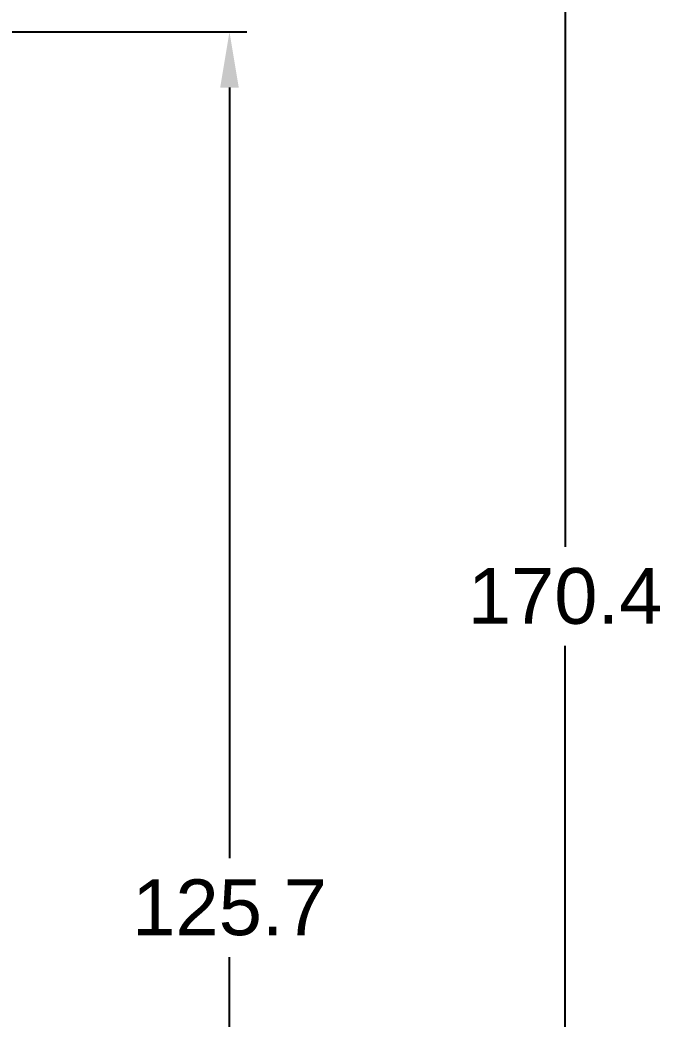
# Model space of a CAD drawing. Header units: millimetres. Extents: x 12315 to 13156, y -3112 to -2518.
# Drawn here: x 12648.8 to 12695.4, y -2842.9 to -2771.2 of the extents above; entities that cross this region are included whole.
import ezdxf

# ---------------------------------------------------------------- set-up
doc = ezdxf.new("R2010")
doc.units = ezdxf.units.MM
doc.layers.add('DIM_', color=5, linetype='Continuous', lineweight=9)
doc.styles.get("Standard").update_dxf_attribs({"font": 'arial.ttf'})
doc.dimstyles.new('사본(2) STANDARD', dxfattribs={"dimscale": 0, "dimtxt": 4, "dimasz": 4, "dimexe": 1.25, "dimexo": 0.625, "dimgap": 1.5, "dimtad": 3, "dimtih": 1, "dimtoh": 1, "dimdec": 1, "dimzin": 9, "dimdsep": 46, "dimtxsty": 'Standard', "dimcen": 2.5, "dimclrd": 5, "dimclre": 5, "dimclrt": 5, "dimadec": 0, "dimazin": 0, "dimtfac": 1, "dimtdec": 1, "dimtmove": 0, "dimatfit": 3, "dimfxl": 1.25, "dimtfill": 1, "dimtolj": 1, "dimtzin": 0, "dimarcsym": 0})

# ---------------------------------------------------------------- blocks, each defined once
blk = doc.blocks.new('*D4')
at = {"layer": 'Defpoints', "color": 0, "transparency": 16777216}
for p in [(12621.302, -2727.35), (12687.963, -2727.35), (12642.552, -2897.735)]:
    blk.add_point(p, dxfattribs=at)
at = {"layer": 'DIM_', "color": 5, "lineweight": -2, "transparency": 16777216}
for p, q in [((12621.927, -2727.35), (12689.213, -2727.35)), ((12687.963, -2731.35), (12687.963, -2809)), ((12687.963, -2893.735), (12687.963, -2816.085)), ((12643.177, -2897.735), (12689.213, -2897.735))]:
    blk.add_line(p, q, dxfattribs=at)
at = {"layer": 'DIM_', "color": 5, "transparency": 16777216}
for points in [[(12687.296, -2731.35), (12688.63, -2731.35), (12687.963, -2727.35)], [(12687.296, -2893.735), (12688.63, -2893.735), (12687.963, -2897.735)]]:
    blk.add_solid(points, dxfattribs=at)
at = {"layer": 'DIM_', "color": 5, "transparency": 16777216, "insert": (12687.963, -2812.542), "char_height": 4, "attachment_point": 5, "bg_fill": 3, "box_fill_scale": 1.1, "bg_fill_color": 256, "bg_fill_true_color": 13158600, "bg_fill_transparency": 0}
blk.add_mtext('\\A1;170.4', dxfattribs=at)
blk = doc.blocks.new('*D6')
at = {"layer": 'Defpoints', "color": 0, "transparency": 16777216}
for p in [(12639.802, -2772.035), (12642.552, -2897.735), (12663.87, -2897.735)]:
    blk.add_point(p, dxfattribs=at)
at = {"layer": 'DIM_', "color": 5, "lineweight": -2, "transparency": 16777216}
for p, q in [((12640.427, -2772.035), (12665.12, -2772.035)), ((12663.87, -2776.035), (12663.87, -2831.342)), ((12663.87, -2893.735), (12663.87, -2838.427)), ((12643.177, -2897.735), (12665.12, -2897.735))]:
    blk.add_line(p, q, dxfattribs=at)
at = {"layer": 'DIM_', "color": 5, "transparency": 16777216}
for points in [[(12663.203, -2776.035), (12664.536, -2776.035), (12663.87, -2772.035)], [(12663.203, -2893.735), (12664.536, -2893.735), (12663.87, -2897.735)]]:
    blk.add_solid(points, dxfattribs=at)
at = {"layer": 'DIM_', "color": 5, "transparency": 16777216, "insert": (12663.87, -2834.885), "char_height": 4, "attachment_point": 5, "bg_fill": 3, "box_fill_scale": 1.1, "bg_fill_color": 256, "bg_fill_true_color": 13158600, "bg_fill_transparency": 0}
blk.add_mtext('\\A1;125.7', dxfattribs=at)

msp = doc.modelspace()

# ---------------------------------------------------------------- dimensions: what is measured, and where the dimension line sits
at = {"layer": 'DIM_'}
dim = msp.add_linear_dim(base=(12687.963, -2727.35), p1=(12642.552, -2897.735), p2=(12621.302, -2727.35), angle=90, dimstyle='사본(2) STANDARD', override={"dimscale": 1, "dimtad": 0}, dxfattribs=at)
dim.commit()
dim.dimension.update_dxf_attribs({"geometry": '*D4', "text_midpoint": (12687.963, -2812.542)})

# ---------------------------------------------------------------- next in the draw order: dimensions: what is measured, and where the dimension line sits
dim = msp.add_linear_dim(base=(12663.87, -2897.735), p1=(12639.802, -2772.035), p2=(12642.552, -2897.735), angle=90, dimstyle='사본(2) STANDARD', override={"dimscale": 1, "dimtad": 0}, dxfattribs=at)
dim.commit()
dim.dimension.update_dxf_attribs({"geometry": '*D6', "text_midpoint": (12663.87, -2834.885)})

doc.saveas('drawing.dxf')
